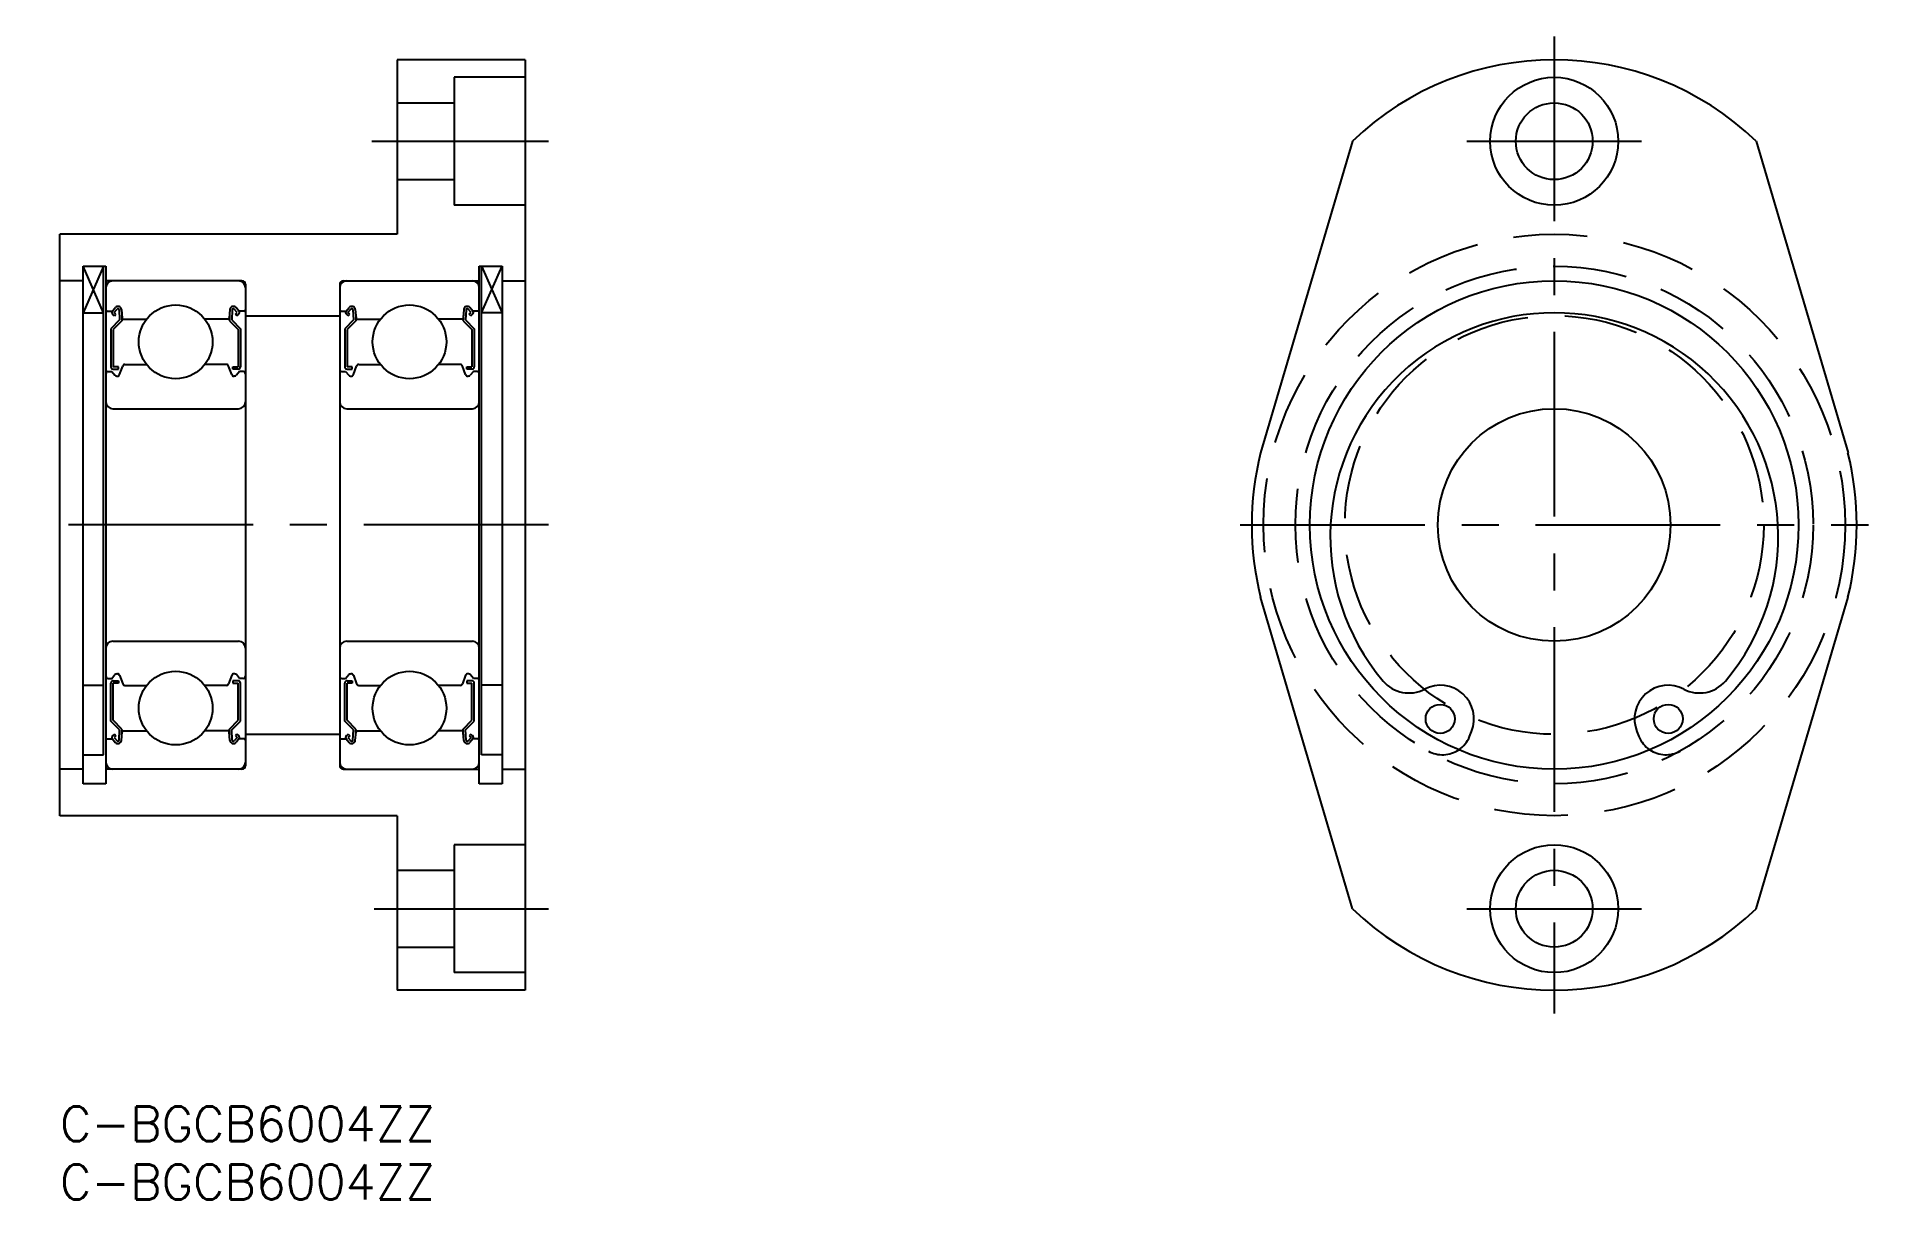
# Model space of a CAD drawing. Extents: x -2 to 155, y -8 to 92.
import ezdxf

# ---------------------------------------------------------------- set-up
doc = ezdxf.new("R2010")
doc.units = 0
doc.header["$LTSCALE"] = 0.5
doc.linetypes.add('CENTER', pattern=[50.8, 31.75, -6.35, 6.35, -6.35])
doc.linetypes.add('DASHED', pattern=[19.05, 12.7, -6.35])
for name, color, linetype in [('MSM_CENTER', 1, 'CENTER'), ('MSM_CONTINUOUS', 7, 'CONTINUOUS'), ('MSM_DASHED', 4, 'DASHED'), ('MSM_NARROW', 5, 'CONTINUOUS'), ('MSM_PART_NUMBER', 7, 'CONTINUOUS')]:
    doc.layers.add(name, color=color, linetype=linetype)
doc.styles.get("Standard").update_dxf_attribs({"font": 'txt.shx', "height": 3, "bigfont": 'bigfont.shx'})

# ---------------------------------------------------------------- blocks, each defined once
blk = doc.blocks.new('*U30')
at = {"layer": 'MSM_PART_NUMBER'}
blk.add_text('C-BGCB6004ZZ', height=3, dxfattribs=at).set_placement((0, -3))
blk = doc.blocks.new('*U31')
at = {"layer": 'MSM_PART_NUMBER'}
blk.add_text('C-BGCB6004ZZ', height=3, dxfattribs=at).set_placement((0, -8))

msp = doc.modelspace()

# ---------------------------------------------------------------- linework, layer by layer
at = {"layer": 'MSM_CENTER'}
for p, q in [((128.44, 92), (128.44, 8)), ((26.8, 83), (42, 83)), ((120.94, 83), (135.94, 83)), ((42, 50), (-2, 50)), ((101.44, 50), (155.44, 50)), ((27, 17), (42, 17)), ((120.94, 17), (135.94, 17))]:
    msp.add_line(p, q, dxfattribs=at)
at = {"layer": 'MSM_CONTINUOUS'}
for p, q in [((40, 90), (29, 90)), ((29, 90), (29, 75)), ((40, 90), (40, 10)), ((40, 88.5), (33.9, 88.5)), ((33.9, 88.5), (33.9, 77.5)), ((29, 86.3), (33.9, 86.3)), ((111.09, 83), (103.19, 56.21)), ((145.79, 83), (153.69, 56.21)), ((29, 79.7), (33.9, 79.7)), ((40, 77.5), (33.9, 77.5)), ((0, 25), (0, 75)), ((29, 75), (0, 75)), ((2, 71), (0, 71)), ((2, 72.25), (3.95, 72.25)), ((2, 27.75), (2, 72.25)), ((3.75, 30.24, 1.25), (3.75, 72.25, 1.25)), ((3.95, 72.25), (3.95, 27.75)), ((15.65, 71), (3.95, 71)), ((24.35, 71), (36.05, 71)), ((36.05, 72.25), (38, 72.25)), ((36.05, 27.75), (36.05, 72.25)), ((36.25, 30.24, 1.25), (36.25, 72.25, 1.25)), ((38, 72.25), (38, 27.75)), ((38, 71), (40, 71)), ((15.95, 70.7), (15.95, 29.3)), ((24.05, 70.7), (24.05, 29.3)), ((2, 68.25, 0.88), (3.75, 68.25, 0.88)), ((4.05, 68.4), (4.51, 68.4)), ((4.51, 68.4), (4.76, 68.7)), ((4.69, 67.99), (4.53, 68.12)), ((4.66, 68.27), (4.91, 68.57)), ((4.82, 68.14), (4.66, 68.27)), ((4.69, 67.99), (4.82, 68.14)), ((5.09, 68.51), (5.13, 67.63)), ((5.29, 68.53), (5.35, 67.79)), ((5.33, 68.02), (5.33, 67.55)), ((5.45, 67.7), (7.44, 67.7)), ((14.45, 67.7), (12.46, 67.7)), ((14.61, 68.53), (14.55, 67.79)), ((14.57, 68.02), (14.57, 67.55)), ((14.81, 68.51), (14.77, 67.63)), ((15.24, 68.27), (14.99, 68.57)), ((15.08, 68.14), (15.24, 68.27)), ((15.21, 67.99), (15.08, 68.14)), ((15.39, 68.4), (15.14, 68.7)), ((15.21, 67.99), (15.37, 68.12)), ((15.85, 68.4), (15.39, 68.4)), ((15.95, 68), (24.05, 68)), ((24.15, 68.4), (24.61, 68.4)), ((24.61, 68.4), (24.86, 68.7)), ((24.79, 67.99), (24.63, 68.12)), ((24.76, 68.27), (25.01, 68.57)), ((24.92, 68.14), (24.76, 68.27)), ((24.79, 67.99), (24.92, 68.14)), ((25.19, 68.51), (25.23, 67.63)), ((25.39, 68.53), (25.45, 67.79)), ((25.43, 68.02), (25.43, 67.55)), ((25.55, 67.7), (27.54, 67.7)), ((34.55, 67.7), (32.56, 67.7)), ((34.71, 68.53), (34.65, 67.79)), ((34.67, 68.02), (34.67, 67.55)), ((34.91, 68.51), (34.87, 67.63)), ((35.34, 68.27), (35.09, 68.57)), ((35.18, 68.14), (35.34, 68.27)), ((35.31, 67.99), (35.18, 68.14)), ((35.49, 68.4), (35.24, 68.7)), ((35.31, 67.99), (35.47, 68.12)), ((35.95, 68.4), (35.49, 68.4)), ((38, 68.25, 0.88), (36.25, 68.25, 0.88)), ((5.13, 67.63), (4.38, 66.88)), ((4.38, 66.88), (4.38, 63.6)), ((5.33, 67.55), (4.58, 66.8)), ((4.58, 66.8), (4.58, 63.6)), ((14.57, 67.55), (15.32, 66.8)), ((14.77, 67.63), (15.52, 66.88)), ((15.32, 66.8), (15.32, 63.6)), ((15.52, 66.88), (15.52, 63.6)), ((25.23, 67.63), (24.48, 66.88)), ((24.48, 66.88), (24.48, 63.6)), ((25.43, 67.55), (24.68, 66.8)), ((24.68, 66.8), (24.68, 63.6)), ((34.67, 67.55), (35.42, 66.8)), ((34.87, 67.63), (35.62, 66.88)), ((35.42, 66.8), (35.42, 63.6)), ((35.62, 66.88), (35.62, 63.6)), ((4.15, 63.2), (4.45, 63.2)), ((4.45, 63.2), (4.73, 62.87)), ((5.03, 63.6), (4.58, 63.6)), ((4.58, 63.4), (5.03, 63.4)), ((5.03, 63.4), (5.03, 63.6)), ((5.13, 62.93), (5.4, 63.67)), ((5.59, 63.8), (7.44, 63.8)), ((14.31, 63.8), (12.46, 63.8)), ((14.77, 62.93), (14.5, 63.67)), ((14.87, 63.6), (15.32, 63.6)), ((14.87, 63.4), (14.87, 63.6)), ((15.32, 63.4), (14.87, 63.4)), ((15.45, 63.2), (15.17, 62.87)), ((15.75, 63.2), (15.45, 63.2)), ((24.25, 63.2), (24.55, 63.2)), ((24.55, 63.2), (24.83, 62.87)), ((25.13, 63.6), (24.68, 63.6)), ((24.68, 63.4), (25.13, 63.4)), ((25.13, 63.4), (25.13, 63.6)), ((25.23, 62.93), (25.5, 63.67)), ((25.69, 63.8), (27.54, 63.8)), ((34.41, 63.8), (32.56, 63.8)), ((34.87, 62.93), (34.6, 63.67)), ((34.97, 63.4), (34.97, 63.6)), ((34.97, 63.6), (35.42, 63.6)), ((35.42, 63.4), (34.97, 63.4)), ((35.55, 63.2), (35.27, 62.87)), ((35.85, 63.2), (35.55, 63.2)), ((4.88, 62.8), (4.94, 62.8)), ((15.02, 62.8), (14.96, 62.8)), ((24.98, 62.8), (25.04, 62.8)), ((35.12, 62.8), (35.06, 62.8)), ((4.55, 60), (15.35, 60)), ((24.65, 60), (35.45, 60)), ((111.09, 17), (103.19, 43.79)), ((145.79, 17), (153.69, 43.79)), ((4.55, 40), (15.35, 40)), ((24.65, 40), (35.45, 40)), ((2, 36.22, 0.88), (3.75, 36.22, 0.88)), ((4.15, 36.8), (4.45, 36.8)), ((4.38, 33.12), (4.38, 36.4)), ((4.45, 36.8), (4.73, 37.13)), ((4.58, 36.6), (5.03, 36.6)), ((4.58, 33.2), (4.58, 36.4)), ((5.03, 36.4), (4.58, 36.4)), ((4.88, 37.2), (4.94, 37.2)), ((5.03, 36.6), (5.03, 36.4)), ((5.13, 37.07), (5.4, 36.33)), ((14.77, 37.07), (14.5, 36.33)), ((15.32, 36.6), (14.87, 36.6)), ((14.87, 36.6), (14.87, 36.4)), ((14.87, 36.4), (15.32, 36.4)), ((15.02, 37.2), (14.96, 37.2)), ((15.45, 36.8), (15.17, 37.13)), ((15.32, 33.2), (15.32, 36.4)), ((15.75, 36.8), (15.45, 36.8)), ((15.52, 33.12), (15.52, 36.4)), ((24.25, 36.8), (24.55, 36.8)), ((24.48, 33.12), (24.48, 36.4)), ((24.55, 36.8), (24.83, 37.13)), ((24.68, 36.6), (25.13, 36.6)), ((24.68, 33.2), (24.68, 36.4)), ((25.13, 36.4), (24.68, 36.4)), ((24.98, 37.2), (25.04, 37.2)), ((25.13, 36.6), (25.13, 36.4)), ((25.23, 37.07), (25.5, 36.33)), ((34.87, 37.07), (34.6, 36.33)), ((34.97, 36.6), (34.97, 36.4)), ((35.42, 36.6), (34.97, 36.6)), ((34.97, 36.4), (35.42, 36.4)), ((35.12, 37.2), (35.06, 37.2)), ((35.55, 36.8), (35.27, 37.13)), ((35.42, 33.2), (35.42, 36.4)), ((35.85, 36.8), (35.55, 36.8)), ((35.62, 33.12), (35.62, 36.4)), ((38, 36.22, 0.88), (36.25, 36.22, 0.88)), ((5.59, 36.2), (7.44, 36.2)), ((14.31, 36.2), (12.46, 36.2)), ((25.69, 36.2), (27.54, 36.2)), ((34.41, 36.2), (32.56, 36.2)), ((5.13, 32.37), (4.38, 33.12)), ((5.33, 32.45), (4.58, 33.2)), ((14.57, 32.45), (15.32, 33.2)), ((14.77, 32.37), (15.52, 33.12)), ((25.23, 32.37), (24.48, 33.12)), ((25.43, 32.45), (24.68, 33.2)), ((34.67, 32.45), (35.42, 33.2)), ((34.87, 32.37), (35.62, 33.12)), ((4.05, 31.6), (4.51, 31.6)), ((4.51, 31.6), (4.76, 31.3)), ((4.69, 32.01), (4.53, 31.88)), ((4.82, 31.86), (4.66, 31.73)), ((4.66, 31.73), (4.91, 31.43)), ((4.69, 32.01), (4.82, 31.86)), ((5.09, 31.49), (5.13, 32.37)), ((5.29, 31.47), (5.35, 32.21)), ((5.33, 31.98), (5.33, 32.45)), ((5.45, 32.3), (7.44, 32.3)), ((14.45, 32.3), (12.46, 32.3)), ((14.61, 31.47), (14.55, 32.21)), ((14.57, 31.98), (14.57, 32.45)), ((14.81, 31.49), (14.77, 32.37)), ((15.24, 31.73), (14.99, 31.43)), ((15.21, 32.01), (15.08, 31.86)), ((15.08, 31.86), (15.24, 31.73)), ((15.39, 31.6), (15.14, 31.3)), ((15.21, 32.01), (15.37, 31.88)), ((15.85, 31.6), (15.39, 31.6)), ((15.95, 32), (24.05, 32)), ((24.15, 31.6), (24.61, 31.6)), ((24.61, 31.6), (24.86, 31.3)), ((24.79, 32.01), (24.63, 31.88)), ((24.92, 31.86), (24.76, 31.73)), ((24.76, 31.73), (25.01, 31.43)), ((24.79, 32.01), (24.92, 31.86)), ((25.19, 31.49), (25.23, 32.37)), ((25.39, 31.47), (25.45, 32.21)), ((25.43, 31.98), (25.43, 32.45)), ((25.55, 32.3), (27.54, 32.3)), ((34.55, 32.3), (32.56, 32.3)), ((34.71, 31.47), (34.65, 32.21)), ((34.67, 31.98), (34.67, 32.45)), ((34.91, 31.49), (34.87, 32.37)), ((35.34, 31.73), (35.09, 31.43)), ((35.31, 32.01), (35.18, 31.86)), ((35.18, 31.86), (35.34, 31.73)), ((35.49, 31.6), (35.24, 31.3)), ((35.31, 32.01), (35.47, 31.88)), ((35.95, 31.6), (35.49, 31.6)), ((121.16, 31.81), (121.33, 32.24)), ((135.55, 32.24), (135.72, 31.81)), ((2, 30.24, 0.88), (3.75, 30.24, 0.88)), ((38, 30.24, 0.88), (36.25, 30.24, 0.88)), ((2, 29), (0, 29)), ((15.65, 29), (3.95, 29)), ((24.35, 29), (36.05, 29)), ((38, 29), (40, 29)), ((3.95, 27.75), (2, 27.75)), ((38, 27.75), (36.05, 27.75)), ((29, 25), (0, 25)), ((29, 25), (29, 10)), ((40, 22.5), (33.9, 22.5)), ((33.9, 22.5), (33.9, 11.5)), ((29, 20.3), (33.9, 20.3)), ((29, 13.7), (33.9, 13.7)), ((40, 11.5), (33.9, 11.5)), ((40, 10), (29, 10))]:
    msp.add_line(p, q, dxfattribs=at)
for centre, radius in [((128.44, 83), 5.5), ((128.44, 83), 3.3), ((128.44, 50), 21), ((9.95, 65.75), 3.17), ((30.05, 65.75), 3.17), ((128.44, 50), 10), ((9.95, 34.25), 3.17), ((30.05, 34.25), 3.17), ((118.64, 33.32), 1.25), ((138.24, 33.32), 1.25), ((128.44, 17), 5.5), ((128.44, 17), 3.3)]:
    msp.add_circle(centre, radius, dxfattribs=at)
for centre, radius, start, end in [((128.44, 65), 25, 46.0545, 133.9455), ((4.55, 70.4), 0.6, 90, 180), ((15.35, 70.4), 0.6, 0, 90), ((15.65, 70.7), 0.3, 0, 90), ((24.35, 70.7), 0.3, 90, 180), ((24.65, 70.4), 0.6, 90, 180), ((35.45, 70.4), 0.6, 0, 90), ((4.05, 68.5), 0.1, 180, 270), ((4.66, 68.27), 0.2, 140.002, 230.0826), ((4.99, 68.5), 0.3, 4.9967, 140.002), ((4.99, 68.5), 0.1, 2.8198, 140.0002), ((5.45, 67.8), 0.1, 184.9967, 270), ((14.45, 67.8), 0.1, 270, 355.0033), ((14.91, 68.5), 0.3, 39.998, 175.0033), ((14.91, 68.5), 0.1, 39.9998, 177.1802), ((15.24, 68.27), 0.2, 309.9174, 39.998), ((15.85, 68.5), 0.1, 270, 0), ((24.15, 68.5), 0.1, 180, 270), ((24.76, 68.27), 0.2, 140.002, 230.0826), ((25.09, 68.5), 0.3, 4.9967, 140.002), ((25.09, 68.5), 0.1, 2.8198, 140.0002), ((25.55, 67.8), 0.1, 184.9967, 270), ((34.55, 67.8), 0.1, 270, 355.0033), ((35.01, 68.5), 0.3, 39.998, 175.0033), ((35.01, 68.5), 0.1, 39.9998, 177.1802), ((35.34, 68.27), 0.2, 309.9174, 39.998), ((35.95, 68.5), 0.1, 270, 0), ((128.44, 49), 19.25, 319.8252, 220.1748), ((4.15, 63), 0.2, 90, 180), ((4.58, 63.6), 0.2, 180, 270), ((5.59, 63.6), 0.2, 90, 159.9914), ((14.31, 63.6), 0.2, 20.0086, 90), ((15.32, 63.6), 0.2, 270, 0), ((15.75, 63), 0.2, 0, 90), ((24.25, 63), 0.2, 90, 180), ((24.68, 63.6), 0.2, 180, 270), ((25.69, 63.6), 0.2, 90, 159.9914), ((34.41, 63.6), 0.2, 20.0086, 90), ((35.42, 63.6), 0.2, 270, 0), ((35.85, 63), 0.2, 0, 90), ((4.88, 63), 0.2, 219.9945, 270), ((4.94, 63), 0.2, 270, 339.9914), ((14.96, 63), 0.2, 200.0086, 270), ((15.02, 63), 0.2, 270, 320.0055), ((24.98, 63), 0.2, 219.9945, 270), ((25.04, 63), 0.2, 270, 339.9914), ((35.06, 63), 0.2, 200.0086, 270), ((35.12, 63), 0.2, 270, 320.0055), ((4.55, 60.6), 0.6, 180, 270), ((15.35, 60.6), 0.6, 270, 0), ((24.65, 60.6), 0.6, 180, 270), ((35.45, 60.6), 0.6, 270, 0), ((128.44, 50), 26, 166.1871, 193.8129), ((128.44, 50), 26, 346.1871, 13.8129), ((4.55, 39.4), 0.6, 90, 180), ((15.35, 39.4), 0.6, 0, 90), ((24.65, 39.4), 0.6, 90, 180), ((35.45, 39.4), 0.6, 0, 90), ((4.15, 37), 0.2, 180, 270), ((4.58, 36.4), 0.2, 90, 180), ((4.88, 37), 0.2, 90, 140.0055), ((4.94, 37), 0.2, 20.0086, 90), ((5.59, 36.4), 0.2, 200.0086, 270), ((14.31, 36.4), 0.2, 270, 339.9914), ((14.96, 37), 0.2, 90, 159.9914), ((15.02, 37), 0.2, 39.9945, 90), ((15.32, 36.4), 0.2, 0, 90), ((15.75, 37), 0.2, 270, 0), ((24.25, 37), 0.2, 180, 270), ((24.68, 36.4), 0.2, 90, 180), ((24.98, 37), 0.2, 90, 140.0055), ((25.04, 37), 0.2, 20.0086, 90), ((25.69, 36.4), 0.2, 200.0086, 270), ((34.41, 36.4), 0.2, 270, 339.9914), ((35.06, 37), 0.2, 90, 159.9914), ((35.12, 37), 0.2, 39.9945, 90), ((35.42, 36.4), 0.2, 0, 90), ((35.85, 37), 0.2, 270, 0), ((115.95, 38.45), 2.9, 220.1748, 297.6623), ((118.64, 33.32), 2.9, 338.1911, 117.6623), ((138.24, 33.32), 2.9, 62.3377, 201.8089), ((140.93, 38.45), 2.9, 242.3377, 319.8252), ((4.05, 31.5), 0.1, 90, 180), ((4.66, 31.73), 0.2, 129.9174, 219.998), ((4.99, 31.5), 0.1, 219.9998, 357.1802), ((5.45, 32.2), 0.1, 90, 175.0033), ((14.45, 32.2), 0.1, 4.9967, 90), ((14.91, 31.5), 0.1, 182.8198, 320.0002), ((15.24, 31.73), 0.2, 320.002, 50.0826), ((15.85, 31.5), 0.1, 0, 90), ((24.15, 31.5), 0.1, 90, 180), ((24.76, 31.73), 0.2, 129.9174, 219.998), ((25.09, 31.5), 0.1, 219.9998, 357.1802), ((25.55, 32.2), 0.1, 90, 175.0033), ((34.55, 32.2), 0.1, 4.9967, 90), ((35.01, 31.5), 0.1, 182.8198, 320.0002), ((35.34, 31.73), 0.2, 320.002, 50.0826), ((35.95, 31.5), 0.1, 0, 90), ((118.84, 32.74), 2.5, 304.0128, 338.1911), ((138.04, 32.74), 2.5, 201.8089, 235.9872), ((4.99, 31.5), 0.3, 219.998, 355.0033), ((14.91, 31.5), 0.3, 184.9967, 320.002), ((25.09, 31.5), 0.3, 219.998, 355.0033), ((35.01, 31.5), 0.3, 184.9967, 320.002), ((4.55, 29.6), 0.6, 180, 270), ((15.35, 29.6), 0.6, 270, 0), ((15.65, 29.3), 0.3, 270, 0), ((24.65, 29.6), 0.6, 180, 270), ((24.35, 29.3), 0.3, 180, 270), ((35.45, 29.6), 0.6, 270, 0), ((128.44, 35), 25, 226.0545, 313.9455)]:
    msp.add_arc(centre, radius, start, end, dxfattribs=at)
at = {"layer": 'MSM_DASHED'}
for radius in [25, 22.25, 18]:
    msp.add_circle((128.44, 50), radius, dxfattribs=at)
for centre, start, end in [((118.84, 32.74), 240.919, 304.0128), ((138.04, 32.74), 235.9872, 299.081)]:
    msp.add_arc(centre, 2.5, start, end, dxfattribs=at)
at = {"layer": 'MSM_NARROW'}
for p, q in [((3.75, 72.25, 1.25), (2, 68.25, 0.88)), ((3.75, 68.25, 0.88), (2, 72.25)), ((36.25, 72.25, 1.25), (38, 68.25, 0.88)), ((36.25, 68.25, 0.88), (38, 72.25))]:
    msp.add_line(p, q, dxfattribs=at)

# ---------------------------------------------------------------- block references
at = {"layer": 'MSM_CONTINUOUS'}
for name in ['*U30', '*U31']:
    msp.add_blockref(name, (0, 0), dxfattribs=at)

doc.saveas('drawing.dxf')
